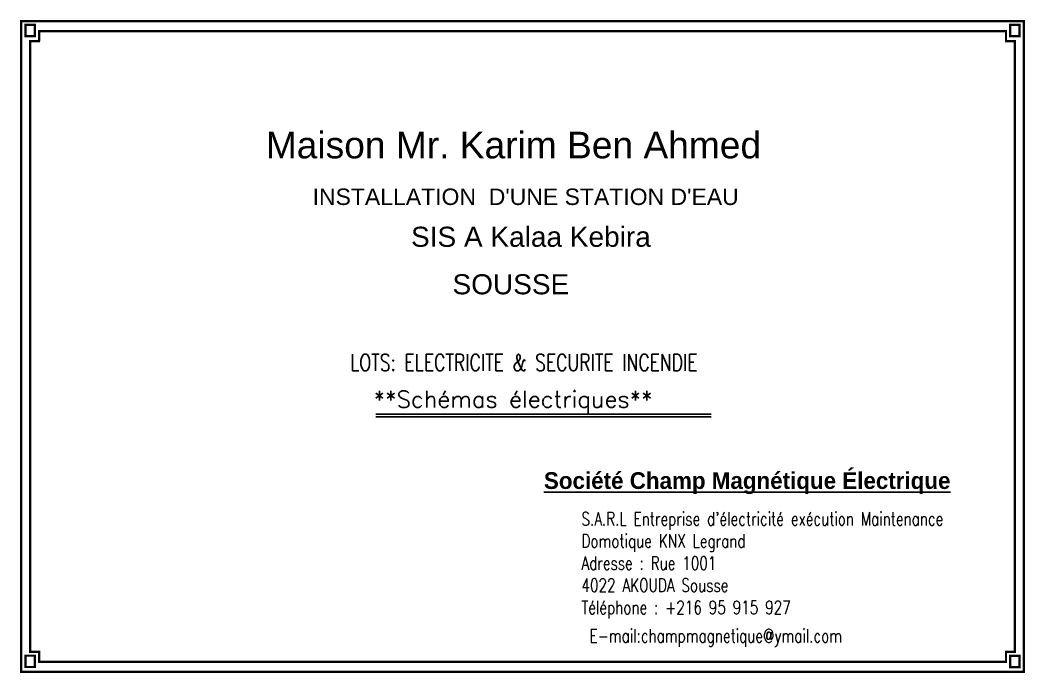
# Model space of a CAD drawing. Header units: inches. Extents: x 1444 to 3334, y 158 to 3724.
# Drawn here: x 1444 to 3334, y 2496 to 3724 of the extents above; entities that cross this region are included whole.
import ezdxf

# ---------------------------------------------------------------- set-up
doc = ezdxf.new("R2010")
doc.units = ezdxf.units.IN
doc.header["$MEASUREMENT"] = 0
for name, color, linetype in [('CADRE SCHEMAS UNIFILAIRE', 7, 'Continuous'), ('MEN', 182, 'Continuous'), ('PDF _Texte', 7, 'Continuous')]:
    doc.layers.add(name, color=color, linetype=linetype)
doc.styles.add('COTE', font='ROMANS8', dxfattribs={"width": 0.75})
doc.styles.add('PDF Arial', font='arial.ttf')
doc.styles.get("Standard").update_dxf_attribs({"font": 'arial.ttf'})

msp = doc.modelspace()

# ---------------------------------------------------------------- linework, layer by layer
at = {"layer": 'CADRE SCHEMAS UNIFILAIRE', "const_width": 4.22, "elevation": 142.5}
msp.add_lwpolyline([(1446.6, 3721.8), (3332.2, 3721.8), (3332.2, 2498.6), (1446.6, 2498.6)], close=True, dxfattribs=at)
at = {"layer": 'CADRE SCHEMAS UNIFILAIRE', "const_width": 4.22}
for points in [[(1454.7, 3714.8), (1472.1, 3714.8), (1472.1, 3693.5), (1454.7, 3693.5)], [(3306.6, 3714.8), (3324, 3714.8), (3324, 3693.5), (3306.6, 3693.5)], [(1454.7, 2528.9), (1472.1, 2528.9), (1472.1, 2507.6), (1454.7, 2507.6)], [(3306.6, 2528.4), (3324, 2528.4), (3324, 2507.1), (3306.6, 2507.1)]]:
    msp.add_lwpolyline(points, close=True, dxfattribs=at)
at = {"layer": 'CADRE SCHEMAS UNIFILAIRE', "const_width": 4.22, "elevation": 142.5}
for points in [[(1463.3, 3684.2), (1463.3, 2536.1), (1480.1, 2536.1), (1480.1, 2517.4), (3298.7, 2517.4), (3298.7, 2536.1), (3315.4, 2536.1), (3315.4, 3684.2), (3298.7, 3684.2), (3298.7, 3705.1)], [(1480.1, 3705.2), (1480.1, 3684.2)], [(3298.7, 3703), (1480.1, 3703)], [(1482.2, 3684.2), (1461.2, 3684.2)]]:
    msp.add_lwpolyline(points, dxfattribs=at)
at = {"layer": 'MEN', "color": 30}
for p, q in [((2113.8, 2983.1), (2744.4, 2983.1)), ((2113.8, 2978.1), (2744.4, 2978.1))]:
    msp.add_line(p, q, dxfattribs=at)

# ---------------------------------------------------------------- texts
at = {"insert": (1906.6, 3513.9), "char_height": 50, "attachment_point": 1}
msp.add_mtext_dynamic_manual_height_columns('{\\C32;\\c2648525;Maison Mr. Karim Ben Ahmed}', width=930.681, gutter_width=12.5, heights=[0], dxfattribs=at)
at = {"layer": 'CADRE SCHEMAS UNIFILAIRE', "style": 'COTE'}
msp.add_text('**Schémas électriques**', height=31.467, dxfattribs=at).set_placement((2109.4, 2995.2, 386.2))
at = {"layer": 'CADRE SCHEMAS UNIFILAIRE', "width": 1218.524, "attachment_point": 1, "style": 'COTE'}
for s, insert, char_height in [('{\\C256;LOTS: ELECTRICITE & SECURITE INCENDIE }', (2065.3, 3095.8), 31.467), ("S.A.R.L Entreprise d'électricité exécution Maintenance^JDomotique KNX Legrand^JAdresse\\~: Rue 1001^J4022 AKOUDA Sousse^JTéléphone\\~: +216 95 915 927", (2500.2, 2798.8), 25), ('E-mail:champmagnetique@ymail.com', (2515.5, 2578.8), 25)]:
    msp.add_mtext(s, dxfattribs=dict(at, insert=insert, char_height=char_height))
at = {"layer": 'PDF _Texte', "style": 'PDF Arial'}
msp.add_text('SOUSSE', height=37.72, dxfattribs=at).set_placement((2257.7, 3208.3, 0))
at = {"layer": 'PDF _Texte', "attachment_point": 7, "style": 'PDF Arial'}
for s, insert, char_height in [("INSTALLATION  D'UNE STATION D'EAU", (1994.6, 3375.8), 30.929), ('SIS A Kalaa Kebira', (2179.7, 3297.1), 37.721)]:
    msp.add_mtext(s, dxfattribs=dict(at, insert=insert, char_height=char_height))
at = {"layer": 'PDF _Texte', "insert": (2812, 2873.8), "char_height": 31.468, "width": 1177.18, "attachment_point": 2, "style": 'PDF Arial'}
msp.add_mtext('{\\finherit|b1|i0|c0|p16;\\L\\C177;\\c8991017;Société Champ Magnétique Électrique}', dxfattribs=at)

doc.saveas('drawing.dxf')
